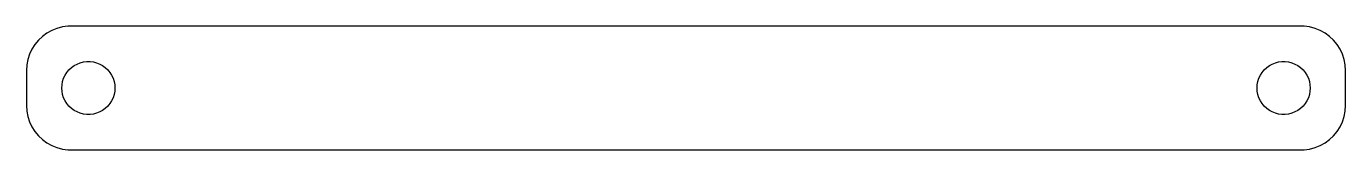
# Model space of a CAD drawing. Header units: metres. Extents: x -74 to 74, y 17 to 31.
import ezdxf

# ---------------------------------------------------------------- set-up
doc = ezdxf.new("R2010")
doc.units = ezdxf.units.M

msp = doc.modelspace()

# ---------------------------------------------------------------- linework, layer by layer
for p, q in [((-72.6871, 29.8526), (-73.1448, 29.4227)), ((-72.1791, 30.2216), (-72.6871, 29.8526)), ((-71.6289, 30.5241), (-72.1791, 30.2216)), ((-71.0451, 30.7553), (-71.6289, 30.5241)), ((-70.4369, 30.9114), (-71.0451, 30.7553)), ((-69.8139, 30.9901), (-70.4369, 30.9114)), ((69.8139, 30.9901), (-69.8139, 30.9901)), ((70.4369, 30.9114), (69.8139, 30.9901)), ((71.0451, 30.7553), (70.4369, 30.9114)), ((71.6289, 30.5241), (71.0451, 30.7553)), ((72.1791, 30.2216), (71.6289, 30.5241)), ((72.6871, 29.8526), (72.1791, 30.2216)), ((73.1448, 29.4227), (72.6871, 29.8526)), ((-73.8815, 28.4088), (-74.1489, 27.8406)), ((-73.5451, 28.9389), (-73.8815, 28.4088)), ((-73.1448, 29.4227), (-73.5451, 28.9389)), ((73.5451, 28.9389), (73.1448, 29.4227)), ((73.8815, 28.4088), (73.5451, 28.9389)), ((74.1489, 27.8406), (73.8815, 28.4088)), ((-74.3429, 27.2434), (-74.4606, 26.6267)), ((-74.1489, 27.8406), (-74.3429, 27.2434)), ((-68.7773, 26.7145), (-68.427, 26.8532)), ((-68.427, 26.8532), (-68.0621, 26.9469)), ((-68.0621, 26.9469), (-67.6884, 26.9941)), ((-67.6884, 26.9941), (-67.3116, 26.9941)), ((-67.3116, 26.9941), (-66.9379, 26.9469)), ((-66.9379, 26.9469), (-66.573, 26.8532)), ((-66.573, 26.8532), (-66.2227, 26.7145)), ((66.2227, 26.7145), (66.573, 26.8532)), ((66.573, 26.8532), (66.9379, 26.9469)), ((66.9379, 26.9469), (67.3116, 26.9941)), ((67.3116, 26.9941), (67.6884, 26.9941)), ((67.6884, 26.9941), (68.0621, 26.9469)), ((68.0621, 26.9469), (68.427, 26.8532)), ((68.427, 26.8532), (68.7773, 26.7145)), ((74.3429, 27.2434), (74.1489, 27.8406)), ((74.4606, 26.6267), (74.3429, 27.2434)), ((-74.4606, 26.6267), (-74.5, 26)), ((-74.5, 26), (-74.5, 22)), ((-70.2893, 25.1044), (-70.1289, 25.4453)), ((-70.1289, 25.4453), (-69.927, 25.7634)), ((-69.927, 25.7634), (-69.6869, 26.0536)), ((-69.6869, 26.0536), (-69.4123, 26.3115)), ((-69.4123, 26.3115), (-69.1075, 26.533)), ((-69.1075, 26.533), (-68.7773, 26.7145)), ((-66.2227, 26.7145), (-65.8925, 26.533)), ((-65.8925, 26.533), (-65.5877, 26.3115)), ((-65.5877, 26.3115), (-65.3131, 26.0536)), ((-65.3131, 26.0536), (-65.073, 25.7634)), ((-65.073, 25.7634), (-64.8711, 25.4453)), ((-64.8711, 25.4453), (-64.7107, 25.1044)), ((64.7107, 25.1044), (64.8711, 25.4453)), ((64.8711, 25.4453), (65.073, 25.7634)), ((65.073, 25.7634), (65.3131, 26.0536)), ((65.3131, 26.0536), (65.5877, 26.3115)), ((65.5877, 26.3115), (65.8925, 26.533)), ((65.8925, 26.533), (66.2227, 26.7145)), ((68.7773, 26.7145), (69.1075, 26.533)), ((69.1075, 26.533), (69.4123, 26.3115)), ((69.4123, 26.3115), (69.6869, 26.0536)), ((69.6869, 26.0536), (69.927, 25.7634)), ((69.927, 25.7634), (70.1289, 25.4453)), ((70.1289, 25.4453), (70.2893, 25.1044)), ((74.5, 26), (74.4606, 26.6267)), ((74.5, 22), (74.5, 26)), ((-70.5, 24), (-70.4763, 24.376)), ((-70.4763, 23.624), (-70.5, 24)), ((-70.4763, 24.376), (-70.4057, 24.7461)), ((-70.4057, 24.7461), (-70.2893, 25.1044)), ((-64.7107, 25.1044), (-64.5943, 24.7461)), ((-64.5943, 24.7461), (-64.5237, 24.376)), ((-64.5237, 24.376), (-64.5, 24)), ((-64.5, 24), (-64.5237, 23.624)), ((64.5, 24), (64.5237, 24.376)), ((64.5237, 23.624), (64.5, 24)), ((64.5237, 24.376), (64.5943, 24.7461)), ((64.5943, 24.7461), (64.7107, 25.1044)), ((70.2893, 25.1044), (70.4057, 24.7461)), ((70.4057, 24.7461), (70.4763, 24.376)), ((70.4763, 24.376), (70.5, 24)), ((70.5, 24), (70.4763, 23.624)), ((-70.4057, 23.2539), (-70.4763, 23.624)), ((-70.2893, 22.8956), (-70.4057, 23.2539)), ((-70.1289, 22.5547), (-70.2893, 22.8956)), ((-69.927, 22.2366), (-70.1289, 22.5547)), ((-64.8711, 22.5547), (-65.073, 22.2366)), ((-64.7107, 22.8956), (-64.8711, 22.5547)), ((-64.5943, 23.2539), (-64.7107, 22.8956)), ((-64.5237, 23.624), (-64.5943, 23.2539)), ((64.5943, 23.2539), (64.5237, 23.624)), ((64.7107, 22.8956), (64.5943, 23.2539)), ((64.8711, 22.5547), (64.7107, 22.8956)), ((65.073, 22.2366), (64.8711, 22.5547)), ((70.1289, 22.5547), (69.927, 22.2366)), ((70.2893, 22.8956), (70.1289, 22.5547)), ((70.4057, 23.2539), (70.2893, 22.8956)), ((70.4763, 23.624), (70.4057, 23.2539)), ((-74.5, 22), (-74.4606, 21.3733)), ((-74.4606, 21.3733), (-74.3429, 20.7566)), ((-69.6869, 21.9464), (-69.927, 22.2366)), ((-69.4123, 21.6885), (-69.6869, 21.9464)), ((-69.1075, 21.467), (-69.4123, 21.6885)), ((-68.7773, 21.2855), (-69.1075, 21.467)), ((-68.427, 21.1468), (-68.7773, 21.2855)), ((-68.0621, 21.0531), (-68.427, 21.1468)), ((-67.6884, 21.0059), (-68.0621, 21.0531)), ((-67.3116, 21.0059), (-67.6884, 21.0059)), ((-66.9379, 21.0531), (-67.3116, 21.0059)), ((-66.573, 21.1468), (-66.9379, 21.0531)), ((-66.2227, 21.2855), (-66.573, 21.1468)), ((-65.8925, 21.467), (-66.2227, 21.2855)), ((-65.5877, 21.6885), (-65.8925, 21.467)), ((-65.3131, 21.9464), (-65.5877, 21.6885)), ((-65.073, 22.2366), (-65.3131, 21.9464)), ((65.3131, 21.9464), (65.073, 22.2366)), ((65.5877, 21.6885), (65.3131, 21.9464)), ((65.8925, 21.467), (65.5877, 21.6885)), ((66.2227, 21.2855), (65.8925, 21.467)), ((66.573, 21.1468), (66.2227, 21.2855)), ((66.9379, 21.0531), (66.573, 21.1468)), ((67.3116, 21.0059), (66.9379, 21.0531)), ((67.6884, 21.0059), (67.3116, 21.0059)), ((68.0621, 21.0531), (67.6884, 21.0059)), ((68.427, 21.1468), (68.0621, 21.0531)), ((68.7773, 21.2855), (68.427, 21.1468)), ((69.1075, 21.467), (68.7773, 21.2855)), ((69.4123, 21.6885), (69.1075, 21.467)), ((69.6869, 21.9464), (69.4123, 21.6885)), ((69.927, 22.2366), (69.6869, 21.9464)), ((74.3429, 20.7566), (74.4606, 21.3733)), ((74.4606, 21.3733), (74.5, 22)), ((-74.3429, 20.7566), (-74.1489, 20.1594)), ((-74.1489, 20.1594), (-73.8815, 19.5912)), ((-73.8815, 19.5912), (-73.5451, 19.0611)), ((73.5451, 19.0611), (73.8815, 19.5912)), ((73.8815, 19.5912), (74.1489, 20.1594)), ((74.1489, 20.1594), (74.3429, 20.7566)), ((-73.5451, 19.0611), (-73.1448, 18.5773)), ((-73.1448, 18.5773), (-72.6871, 18.1474)), ((-72.6871, 18.1474), (-72.1791, 17.7784)), ((72.1791, 17.7784), (72.6871, 18.1474)), ((72.6871, 18.1474), (73.1448, 18.5773)), ((73.1448, 18.5773), (73.5451, 19.0611)), ((-72.1791, 17.7784), (-71.6289, 17.4759)), ((-71.6289, 17.4759), (-71.0451, 17.2447)), ((-71.0451, 17.2447), (-70.4369, 17.0886)), ((-70.4369, 17.0886), (-69.8139, 17.0099)), ((-69.8139, 17.0099), (69.8139, 17.0099)), ((69.8139, 17.0099), (70.4369, 17.0886)), ((70.4369, 17.0886), (71.0451, 17.2447)), ((71.0451, 17.2447), (71.6289, 17.4759)), ((71.6289, 17.4759), (72.1791, 17.7784))]:
    msp.add_line(p, q)

doc.saveas('drawing.dxf')
